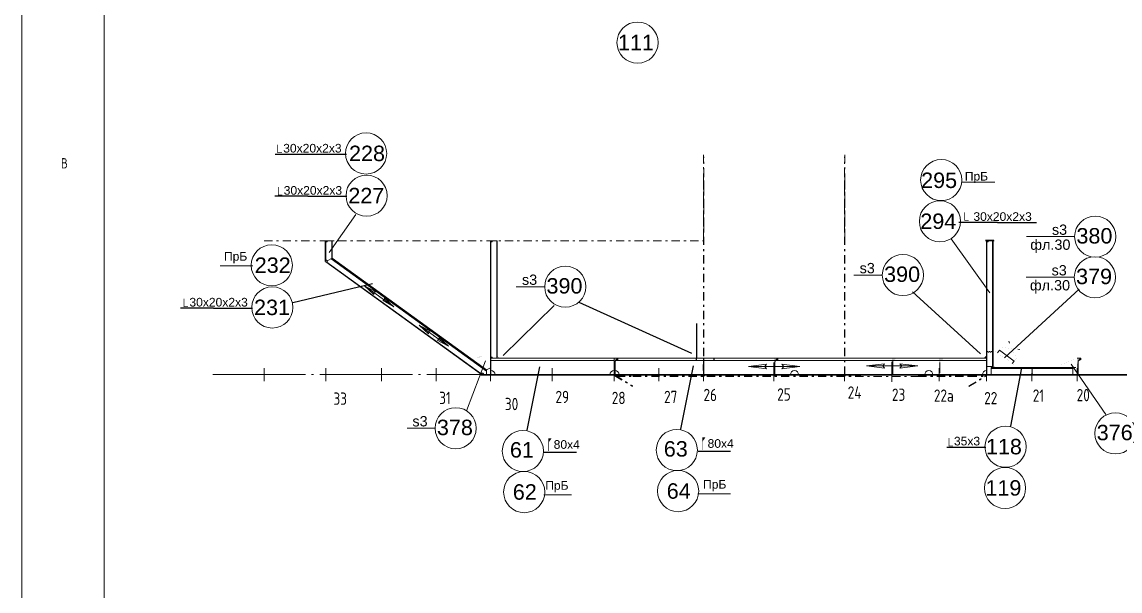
# Model space of a CAD drawing. Header units: millimetres. Extents: x 149544 to 197467, y -3118 to 25363.
# Drawn here: x 168631 to 173967, y 16976 to 19742 of the extents above; entities that cross this region are included whole.
import ezdxf

# ---------------------------------------------------------------- set-up
doc = ezdxf.new("R2010")
doc.units = ezdxf.units.MM
doc.header["$MEASUREMENT"] = 0
for name, pattern in [('K5LT32768', [0]), ('K5LT32769', [0]), ('K5LT32781', [90, 40, -20, 10, -20]), ('K5LT32790', [520, 450, -30, 10, -30]), ('K5LT32791', [0]), ('K5LT32793', [10, 5, -5]), ('K5LT32794', [10, 5, -5]), ('K5LT32795', [75, 50, -25]), ('K5LT32815', [5, 2.5, -2.5])]:
    doc.linetypes.add(name, pattern=pattern)
doc.layers.add('pen_035', color=1, linetype='Continuous')
doc.layers.add('pen_7', color=1, linetype='Continuous')
doc.layers.add('рабочие', color=250, linetype='Continuous', lineweight=20)
doc.styles.add('KTEXTSTYLE', font='GOST_AU.SHX', dxfattribs={"width": 0.96, "height": 5})
doc.styles.add('style5', font='arial.ttf', dxfattribs={"height": 3})

# ---------------------------------------------------------------- blocks, each defined once
blk = doc.blocks.new('U227')
at = {"layer": 'pen_035', "color": 1, "linetype": 'K5LT32769', "lineweight": 18, "true_color": 0xff0000}
for p, q in [((-161179, 2634.2), (-161162.3, 2633.8)), ((-161179, 2634.2), (-161164, 2634.2)), ((-161162.3, 2633.8), (-161164, 2634.2))]:
    blk.add_line(p, q, dxfattribs=at)
blk = doc.blocks.new('U228')
at = {"layer": 'pen_035', "color": 1, "linetype": 'K5LT32769', "lineweight": 18, "true_color": 0xff0000}
for p in [(-161172, 2621), (-161162, 2626.8)]:
    blk.add_line(p, (-161160.7, 2627.9), dxfattribs=at)
blk = doc.blocks.new('U229')
at = {"layer": 'pen_035', "color": 1, "linetype": 'K5LT32769', "lineweight": 18, "true_color": 0xff0000}
for p in [(-161172, 2621), (-161160.7, 2627.9)]:
    blk.add_line(p, (-161160.1, 2629.5), dxfattribs=at)
blk = doc.blocks.new('U230')
at = {"layer": 'pen_035', "color": 1, "linetype": 'K5LT32769', "lineweight": 18, "true_color": 0xff0000}
for p in [(-161172, 2621), (-161160.1, 2629.5)]:
    blk.add_line(p, (-161160.1, 2631.3), dxfattribs=at)
blk = doc.blocks.new('U231')
at = {"layer": 'pen_035', "color": 1, "linetype": 'K5LT32769', "lineweight": 18, "true_color": 0xff0000}
for p in [(-161173.1, 2620.1), (-161160.1, 2631.3)]:
    blk.add_line(p, (-161160.9, 2632.8), dxfattribs=at)
blk = doc.blocks.new('U232')
at = {"layer": 'pen_035', "color": 1, "linetype": 'K5LT32769', "lineweight": 18, "true_color": 0xff0000}
for p in [(-161173.1, 2620.1), (-161160.9, 2632.8)]:
    blk.add_line(p, (-161162.3, 2633.8), dxfattribs=at)
blk = doc.blocks.new('U233')
at = {"layer": 'pen_035', "color": 1, "linetype": 'K5LT32769', "lineweight": 18, "true_color": 0xff0000}
blk.add_line((-161179, 2554.2), (-161174, 2617.5), dxfattribs=at)
blk = doc.blocks.new('U234')
at = {"layer": 'pen_035', "color": 1, "linetype": 'K5LT32769', "lineweight": 18, "true_color": 0xff0000}
for p in [(-161179, 2554.2), (-161174, 2554.2)]:
    blk.add_line(p, (-161174, 2617.5), dxfattribs=at)
blk = doc.blocks.new('U283')
at = {"layer": 'pen_035', "color": 1, "linetype": 'K5LT32769', "lineweight": 18, "true_color": 0xff0000}
for p, q in [((-162422, 2634.2), (-162405.3, 2633.8)), ((-162422, 2634.2), (-162407, 2634.2)), ((-162405.3, 2633.8), (-162407, 2634.2))]:
    blk.add_line(p, q, dxfattribs=at)
blk = doc.blocks.new('U284')
at = {"layer": 'pen_035', "color": 1, "linetype": 'K5LT32769', "lineweight": 18, "true_color": 0xff0000}
for p in [(-162415, 2621), (-162405, 2626.8)]:
    blk.add_line(p, (-162403.7, 2627.9), dxfattribs=at)
blk = doc.blocks.new('U285')
at = {"layer": 'pen_035', "color": 1, "linetype": 'K5LT32769', "lineweight": 18, "true_color": 0xff0000}
for p in [(-162415, 2621), (-162403.7, 2627.9)]:
    blk.add_line(p, (-162403.1, 2629.5), dxfattribs=at)
blk = doc.blocks.new('U286')
at = {"layer": 'pen_035', "color": 1, "linetype": 'K5LT32769', "lineweight": 18, "true_color": 0xff0000}
for p in [(-162415, 2621), (-162403.1, 2629.5)]:
    blk.add_line(p, (-162403.1, 2631.3), dxfattribs=at)
blk = doc.blocks.new('U287')
at = {"layer": 'pen_035', "color": 1, "linetype": 'K5LT32769', "lineweight": 18, "true_color": 0xff0000}
for p in [(-162416.1, 2620.1), (-162403.1, 2631.3)]:
    blk.add_line(p, (-162403.9, 2632.8), dxfattribs=at)
blk = doc.blocks.new('U288')
at = {"layer": 'pen_035', "color": 1, "linetype": 'K5LT32769', "lineweight": 18, "true_color": 0xff0000}
for p in [(-162416.1, 2620.1), (-162403.9, 2632.8)]:
    blk.add_line(p, (-162405.3, 2633.8), dxfattribs=at)
blk = doc.blocks.new('U289')
at = {"layer": 'pen_035', "color": 1, "linetype": 'K5LT32769', "lineweight": 18, "true_color": 0xff0000}
blk.add_line((-162422, 2554.2), (-162417, 2617.5), dxfattribs=at)
blk = doc.blocks.new('U290')
at = {"layer": 'pen_035', "color": 1, "linetype": 'K5LT32769', "lineweight": 18, "true_color": 0xff0000}
for p in [(-162422, 2554.2), (-162417, 2554.2)]:
    blk.add_line(p, (-162417, 2617.5), dxfattribs=at)
blk = doc.blocks.new('U291')
at = {"layer": 'pen_035', "color": 1, "linetype": 'K5LT32769', "lineweight": 18, "true_color": 0xff0000}
for p, q in [((-163199, 2634.2), (-163182.3, 2633.8)), ((-163199, 2634.2), (-163184, 2634.2)), ((-163182.3, 2633.8), (-163184, 2634.2))]:
    blk.add_line(p, q, dxfattribs=at)
blk = doc.blocks.new('U292')
at = {"layer": 'pen_035', "color": 1, "linetype": 'K5LT32769', "lineweight": 18, "true_color": 0xff0000}
for p in [(-163192, 2621), (-163182, 2626.8)]:
    blk.add_line(p, (-163180.7, 2627.9), dxfattribs=at)
blk = doc.blocks.new('U293')
at = {"layer": 'pen_035', "color": 1, "linetype": 'K5LT32769', "lineweight": 18, "true_color": 0xff0000}
for p in [(-163192, 2621), (-163180.7, 2627.9)]:
    blk.add_line(p, (-163180.1, 2629.5), dxfattribs=at)
blk = doc.blocks.new('U294')
at = {"layer": 'pen_035', "color": 1, "linetype": 'K5LT32769', "lineweight": 18, "true_color": 0xff0000}
for p in [(-163192, 2621), (-163180.1, 2629.5)]:
    blk.add_line(p, (-163180.1, 2631.3), dxfattribs=at)
blk = doc.blocks.new('U295')
at = {"layer": 'pen_035', "color": 1, "linetype": 'K5LT32769', "lineweight": 18, "true_color": 0xff0000}
for p in [(-163193.1, 2620.1), (-163180.1, 2631.3)]:
    blk.add_line(p, (-163180.9, 2632.8), dxfattribs=at)
blk = doc.blocks.new('U296')
at = {"layer": 'pen_035', "color": 1, "linetype": 'K5LT32769', "lineweight": 18, "true_color": 0xff0000}
for p in [(-163193.1, 2620.1), (-163180.9, 2632.8)]:
    blk.add_line(p, (-163182.3, 2633.8), dxfattribs=at)
blk = doc.blocks.new('U297')
at = {"layer": 'pen_035', "color": 1, "linetype": 'K5LT32769', "lineweight": 18, "true_color": 0xff0000}
blk.add_line((-163199, 2554.2), (-163194, 2617.5), dxfattribs=at)
blk = doc.blocks.new('U298')
at = {"layer": 'pen_035', "color": 1, "linetype": 'K5LT32769', "lineweight": 18, "true_color": 0xff0000}
for p in [(-163199, 2554.2), (-163194, 2554.2)]:
    blk.add_line(p, (-163194, 2617.5), dxfattribs=at)

msp = doc.modelspace()

# ---------------------------------------------------------------- hatches: boundary and pattern name
for color, points in [(0, [(171508.5, 18027.9), (171513.5, 18027.9), (171513.5, 18091.2), (171513.8, 18092.6), (171514.5, 18093.8), (171515.5, 18094.7), (171525.5, 18100.5), (171526.8, 18101.6), (171527.5, 18103.2), (171527.4, 18105), (171526.6, 18106.5), (171525.2, 18107.5), (171523.5, 18107.9), (171508.5, 18107.9)]), (0, [(172285.5, 18027.9), (172290.5, 18027.9), (172290.5, 18091.2), (172290.8, 18092.6), (172291.5, 18093.8), (172292.5, 18094.7), (172302.5, 18100.5), (172303.8, 18101.6), (172304.5, 18103.2), (172304.4, 18105), (172303.6, 18106.5), (172302.2, 18107.5), (172300.5, 18107.9), (172285.5, 18107.9)]), (0, [(172858.9, 18030.3), (172863.9, 18030.3), (172863.9, 18093.6), (172864.1, 18094.9), (172864.8, 18096.1), (172865.9, 18097), (172875.9, 18102.8), (172877.2, 18104), (172877.8, 18105.6), (172877.8, 18107.3), (172877, 18108.8), (172875.6, 18109.9), (172873.9, 18110.3), (172858.9, 18110.3)]), (2, [(173088.5, 18027.9), (173093.5, 18027.9), (173093.5, 18091.2), (173093.8, 18092.6), (173094.5, 18093.8), (173095.5, 18094.7), (173105.5, 18100.5), (173106.8, 18101.6), (173107.5, 18103.2), (173107.4, 18105), (173106.6, 18106.5), (173105.2, 18107.5), (173103.5, 18107.9), (173088.5, 18107.9)]), (0, [(173758.5, 18027.9), (173763.5, 18027.9), (173763.5, 18091.2), (173763.8, 18092.6), (173764.5, 18093.8), (173765.5, 18094.7), (173775.5, 18100.5), (173776.8, 18101.6), (173777.5, 18103.2), (173777.4, 18105), (173776.6, 18106.5), (173775.2, 18107.5), (173773.5, 18107.9), (173758.5, 18107.9)])]:
    msp.add_hatch(color=color).paths.add_polyline_path(points)
at = {"layer": 'рабочие', "lineweight": 18}
h = msp.add_hatch(color=256, dxfattribs=at)
edge = h.paths.add_edge_path()
edge.add_line((171189.5, 17657.3), (171192, 17657.3))
edge.add_line((171192, 17657.3), (171192, 17698.6))
edge.add_arc((171198.4, 17698.6), 6.4, 142.3567, 180, ccw=False)
edge.add_line((171193.4, 17702.5), (171203.2, 17715.2))
edge.add_arc((171201.6, 17716.4), 1.92, 322.3567, 360)
edge.add_line((171203.6, 17716.4), (171203.6, 17717.1))
edge.add_arc((171201.6, 17717.1), 1.92, 360, 450)
edge.add_line((171201.6, 17719), (171189.5, 17719))
edge.add_line((171189.5, 17719), (171189.5, 17657.3))
h = msp.add_hatch(color=256, dxfattribs=at)
edge = h.paths.add_edge_path()
edge.add_line((171937.4, 17662.1), (171940, 17662.1))
edge.add_line((171940, 17662.1), (171940, 17703.4))
edge.add_arc((171946.4, 17703.4), 6.4, 142.3567, 180, ccw=False)
edge.add_line((171941.3, 17707.3), (171951.1, 17720))
edge.add_arc((171949.6, 17721.1), 1.92, 322.3567, 360)
edge.add_line((171951.5, 17721.1), (171951.5, 17721.8))
edge.add_arc((171949.6, 17721.8), 1.92, 360, 450)
edge.add_line((171949.6, 17723.8), (171937.4, 17723.8))
edge.add_line((171937.4, 17723.8), (171937.4, 17662.1))

# ---------------------------------------------------------------- linework, layer by layer
at = {"color": 7, "linetype": 'K5LT32768', "lineweight": 18}
msp.add_line((168631.3, 22010.1), (168631.3, 10130.1), dxfattribs=at)
at = {"color": 1, "linetype": 'K5LT32769', "lineweight": 18, "true_color": 0xff0000}
msp.add_line((169031.3, 21910.1), (169031.3, 10230.1), dxfattribs=at)
at = {"color": 0, "linetype": 'K5LT32781', "lineweight": 18}
for p, q in [((171943.5, 18695.8), (171943.5, 19112.1)), ((172630.5, 18695.8), (172630.5, 19112.1)), ((171945.5, 18721.6), (171945.5, 19086.2)), ((172628.5, 18721.6), (172628.5, 19086.2)), ((171943.5, 18027.9), (171943.5, 18999)), ((171945.5, 18027.9), (171945.5, 18999)), ((172628.5, 18027.9), (172628.5, 18999)), ((172630.5, 18027.9), (172630.5, 18999)), ((169808.5, 18677.9), (171943.5, 18677.9)), ((173313.5, 18680.9), (173358.5, 18680.9)), ((173313.5, 18677.9), (173358.5, 18677.9)), ((173315.5, 18677.9), (173360.5, 18677.9)), ((171512, 18022.3), (171598.6, 17970.3)), ((171513.5, 18024.9), (171600.2, 17972.9)), ((171522.5, 18022.9), (171600.2, 18022.9)), ((171522.5, 18018.7), (171600.2, 18018.7)), ((171600.2, 18022.9), (172708.6, 18022.9)), ((171600.2, 18018.7), (172990.5, 18018.7)), ((171943.5, 18020.9), (171943.5, 18022.6)), ((171947.5, 18020.9), (171947.5, 18022.6)), ((172285.5, 18020.9), (172285.5, 18022.6)), ((172289.5, 18020.9), (172289.5, 18022.6)), ((172628.5, 18020.9), (172628.5, 18022.6)), ((172632.5, 18020.9), (172632.5, 18022.6)), ((172987, 18022.9), (173231.9, 18022.9)), ((172987, 18018.7), (173231.9, 18018.7)), ((173231.9, 17972.9), (173318.5, 18024.9)), ((173231.9, 18022.9), (173309.6, 18022.9)), ((173231.9, 18018.7), (173309.6, 18018.7)), ((173233.4, 17970.3), (173320.1, 18022.3))]:
    msp.add_line(p, q, dxfattribs=at)
for p, q in [((169861.5, 19099.7), (170207.8, 19099.7)), ((170020.1, 18894.7), (170210.2, 18894.7)), ((173371.8, 18767.5), (173561.8, 18767.5)), ((169561.9, 18351.4), (169752, 18351.4)), ((173125.1, 17674.8), (173315.1, 17674.8)), ((171168.9, 17651.5), (171326.7, 17651.5)), ((171916.9, 17656.3), (172074.6, 17656.3))]:
    msp.add_line(p, q)
at = {"color": 0, "linetype": 'K5LT32768', "lineweight": 18}
for p, q in [((173358.3, 18962.8), (173197.3, 18962.8)), ((170125, 18621.5), (170253.8, 18806)), ((173334.4, 18426.2), (173146.7, 18688)), ((173747, 18698.5), (173512.6, 18698.5)), ((169753.1, 18557), (169594, 18557)), ((172812.3, 18511.8), (172673.7, 18511.8)), ((173745.2, 18501.1), (173510.7, 18501.1)), ((170296.3, 18459.9), (170438.6, 18358.1)), ((170350.6, 18430.5), (170296.3, 18459.9)), ((170341.6, 18418), (170296.3, 18459.9)), ((170350.6, 18430.5), (170341.1, 18427.9)), ((170341.6, 18418), (170341.1, 18427.9)), ((171171.6, 18455.3), (171033, 18455.3)), ((170384.3, 18387.5), (170393.8, 18390.2)), ((170384.3, 18387.5), (170438.6, 18358.1)), ((170393.3, 18400), (170438.6, 18358.1)), ((170393.3, 18400), (170393.8, 18390.2)), ((170561.3, 18268.1), (170703.6, 18166.4)), ((170615.6, 18238.8), (170561.3, 18268.1)), ((170606.6, 18226.3), (170561.3, 18268.1)), ((170615.6, 18238.8), (170606.1, 18236.1)), ((170606.6, 18226.3), (170606.1, 18236.1)), ((170649.3, 18195.7), (170658.8, 18198.4)), ((170658.3, 18208.2), (170703.6, 18166.4)), ((170658.3, 18208.2), (170658.8, 18198.4)), ((170649.3, 18195.7), (170703.6, 18166.4)), ((173430.7, 18181.3), (173426.7, 18190.4)), ((173471.4, 18151.3), (173481.3, 18150.2)), ((170883.4, 18095), (170792.2, 17851.8)), ((169808.5, 17995.9), (169808.5, 18059.9)), ((170108.5, 17995.9), (170108.5, 18059.9)), ((170378.5, 17995.9), (170378.5, 18059.9)), ((170643.5, 17995.9), (170643.5, 18059.9)), ((170908.5, 17995.9), (170908.5, 18059.9)), ((171208.5, 17995.9), (171208.5, 18059.9)), ((171508.5, 17995.9), (171508.5, 18059.9)), ((171726.5, 17995.9), (171726.5, 18059.9)), ((171943.5, 17995.9), (171943.5, 18059.9)), ((172249.5, 18078.6), (172162, 18067.7)), ((172162, 18067.7), (172412, 18067.7)), ((172249.5, 18056.7), (172162, 18067.7)), ((172249.5, 18078.6), (172240.8, 18067.7)), ((172249.5, 18056.7), (172240.8, 18067.7)), ((172285.5, 17995.9), (172285.5, 18059.9)), ((172324.5, 18078.6), (172412, 18067.7)), ((172324.5, 18078.6), (172333.3, 18067.7)), ((172324.5, 18056.7), (172412, 18067.7)), ((172324.5, 18056.7), (172333.3, 18067.7)), ((172628.5, 17995.9), (172628.5, 18059.9)), ((172822.9, 18081), (172735.4, 18070)), ((172735.4, 18070), (172985.4, 18070)), ((172822.9, 18059), (172735.4, 18070)), ((172822.9, 18081), (172814.2, 18070)), ((172822.9, 18059), (172814.2, 18070)), ((172858.5, 17992.9), (172858.5, 18056.9)), ((172858.9, 17998.3), (172858.9, 18062.3)), ((172897.9, 18081), (172985.4, 18070)), ((172897.9, 18081), (172906.7, 18070)), ((172897.9, 18059), (172985.4, 18070)), ((172897.9, 18059), (172906.7, 18070)), ((173088.5, 17995.9), (173088.5, 18059.9)), ((173318.5, 17995.9), (173318.5, 18059.9)), ((173730.4, 18079.6), (173898.2, 17833.5)), ((173758.5, 17995.9), (173758.5, 18059.9)), ((173538.5, 17995.9), (173538.5, 18035.6)), ((170639.1, 17767.4), (170503.3, 17767.4)), ((171167.8, 17444), (171301.4, 17444)), ((171915.8, 17448.8), (172074.8, 17448.8))]:
    msp.add_line(p, q, dxfattribs=at)
at = {"color": 7}
for p, q in [((170020.1, 18894.7), (169859.9, 18894.7)), ((173371.8, 18767.5), (173183.4, 18767.5)), ((170335.5, 18468.8), (169948.3, 18376.5)), ((172959.2, 18429.8), (173289.9, 18129.7)), ((173769.6, 18443), (173405.5, 18109.7)), ((171218.4, 18364.6), (170970.3, 18121)), ((171337.8, 18380.3), (171884.5, 18133)), ((169561.9, 18351.4), (169401.6, 18351.4)), ((171908.9, 18276), (171908.9, 18107.9)), ((171908, 18106.2), (171908, 18095.4)), ((171943.5, 18107.9), (171943.5, 18047.8)), ((171943.5, 18047.8), (171945.5, 18107.9)), ((171993.2, 18106.2), (171993.2, 18094.2)), ((171085.9, 17758), (171147.4, 18065.3)), ((171833.8, 17762.7), (171895.3, 18070.1)), ((173436.1, 17776.9), (173490, 18061.2))]:
    msp.add_line(p, q, dxfattribs=at)
at = {"color": 0, "linetype": 'K5LT32791', "lineweight": 18}
for p, q in [((170104.5, 18577.9), (170104.5, 18677.9)), ((170108.5, 18577.9), (170108.5, 18677.9)), ((170908.5, 18027.9), (170908.5, 18677.9)), ((170910.5, 18027.9), (170910.5, 18677.9)), ((173318.5, 18027.9), (173318.5, 18677.9)), ((173320.5, 18027.9), (173320.5, 18677.9)), ((170107.4, 18576.3), (170865.1, 18027.9)), ((170108.5, 18577.9), (170868.5, 18027.9)), ((170860.6, 18024.9), (172990.3, 18024.9)), ((170860.7, 18027.9), (172990.2, 18027.9)), ((170868.5, 18027.9), (172990.2, 18027.9)), ((172987, 18027.9), (178808.6, 18027.9)), ((172987, 18027.9), (178808.5, 18027.9)), ((172987, 18024.9), (178808.5, 18024.9))]:
    msp.add_line(p, q, dxfattribs=at)
at = {"color": 0, "linetype": 'K5LT32769', "lineweight": 18}
for p, q in [((170115.5, 18677.9), (170138.5, 18677.9)), ((170136.5, 18591), (170136.5, 18679.1)), ((170138.5, 18593.2), (170138.5, 18677.9)), ((170917.5, 18677.9), (170940.5, 18677.9)), ((170938.5, 18679.1), (170938.5, 18106.8)), ((170940.5, 18677.9), (170940.5, 18107.9)), ((173327.5, 18677.9), (173350.5, 18677.9)), ((173348.5, 18679.1), (173348.5, 18067.9)), ((173350.5, 18677.9), (173350.5, 18067.9)), ((170114.8, 18581.1), (170138.5, 18593.2)), ((170114.8, 18581.1), (170138.6, 18593.2)), ((170888.5, 18044.9), (170134, 18590.9)), ((170888.5, 18050.5), (170138.6, 18593.2)), ((173372.6, 18134), (173381.5, 18146.1)), ((173452.3, 18093.9), (173381.5, 18146.1)), ((170910.5, 18047.9), (170910.5, 18107.9)), ((170910.5, 18107.9), (171508.5, 18107.9)), ((170910.5, 18095.9), (171508.5, 18095.9)), ((170917.5, 18107.9), (170940.5, 18107.9)), ((171508.5, 18047.9), (171508.5, 18107.9)), ((172987.5, 18095.9), (171513.5, 18095.9)), ((171513.5, 18047.9), (171513.5, 18090.5)), ((171516, 18094.8), (171525, 18100)), ((171527.5, 18104.3), (171527.5, 18107.9)), ((172987, 18107.9), (171527.5, 18107.9)), ((173318.5, 18107.9), (172987, 18107.9)), ((173318.5, 18095.9), (172987, 18095.9)), ((173308.5, 18107.9), (173318.5, 18117.9)), ((173318.5, 18047.9), (173318.5, 18107.9)), ((173443.4, 18081.8), (173452.3, 18093.9)), ((170888.3, 18050.7), (170908.5, 18061)), ((170888.5, 18028.3), (170888.5, 18050.5)), ((173320.5, 18067.9), (173350.5, 18067.9)), ((173340.5, 18027.9), (173340.5, 18062.9)), ((173340.5, 18062.9), (173752.9, 18062.9)), ((173340.5, 18057.7), (173738.5, 18057.7)), ((173738.5, 18027.9), (173738.5, 18062.9)), ((170875.1, 18028.2), (170888.5, 18028.3))]:
    msp.add_line(p, q, dxfattribs=at)
at = {"color": 0, "linetype": 'K5LT32815', "lineweight": 18}
for p, q in [((173348.5, 18156.9), (173348.8, 18157.6)), ((173348.5, 18141.9), (173348.5, 18156.9)), ((173348.8, 18157.6), (173349.5, 18157.9)), ((173349.5, 18157.9), (173350.5, 18157.9)), ((173350.5, 18162.9), (173350.5, 18142.9)), ((173320.5, 18138.9), (173320.8, 18139.6)), ((173320.5, 18137.9), (173320.5, 18138.9)), ((173320.8, 18139.6), (173321.5, 18139.9)), ((173346.5, 18139.9), (173347.5, 18140.2)), ((173347.5, 18140.2), (173348.3, 18140.9)), ((173348.3, 18140.9), (173348.5, 18141.9))]:
    msp.add_line(p, q, dxfattribs=at)
at = {"color": 0, "linetype": 'K5LT32795', "lineweight": 18}
for p, q in [((172285.5, 18037.4), (172285.5, 18097.9)), ((172289.5, 18037.4), (172289.5, 18097.9)), ((172858.9, 18039.8), (172858.9, 18100.3)), ((172862.9, 18039.8), (172862.9, 18100.3))]:
    msp.add_line(p, q, dxfattribs=at)
at = {"color": 2, "linetype": 'K5LT32795', "lineweight": 18}
msp.add_line((173092.5, 18037.4), (173092.5, 18097.9), dxfattribs=at)
at = {"color": 0, "linetype": 'K5LT32794', "lineweight": 18}
for p, q in [((173350.5, 18137.9), (173320.5, 18137.9)), ((173321.5, 18139.9), (173346.5, 18139.9)), ((173573.5, 18062.9), (173538.5, 18062.9)), ((173538.5, 18062.9), (173538.5, 18027.9)), ((173541.5, 18027.9), (173541.5, 18059.9)), ((173541.5, 18059.9), (173573.5, 18059.9)), ((173573.5, 18059.9), (173573.5, 18062.9)), ((173538.5, 18027.9), (173541.5, 18027.9))]:
    msp.add_line(p, q, dxfattribs=at)
at = {"color": 0, "linetype": 'K5LT32790', "lineweight": 18}
for p, q in [((169558.5, 18027.9), (172990.2, 18027.9)), ((172987, 18027.9), (180188.5, 18027.9))]:
    msp.add_line(p, q, dxfattribs=at)
at = {"const_width": 3}
for points in [[(169874.5, 19145.4), (169874.5, 19106.1), (169894.2, 19106.1)], [(169876.9, 18940.4), (169876.9, 18901.1), (169896.6, 18901.1)], [(173212.2, 18816.7), (173212.2, 18777.4), (173231.8, 18777.4)], [(169418.7, 18397.1), (169418.7, 18357.8), (169438.3, 18357.8)], [(173135.7, 17720.1), (173135.7, 17680.8), (173155.4, 17680.8)]]:
    msp.add_lwpolyline(points, dxfattribs=at)
at = {"color": 0, "linetype": 'K5LT32791', "const_width": 0.18}
msp.add_lwpolyline([(170108.5, 18677.9), (170108.5, 18676.9), (170108.5, 18577.9), (170116.1, 18572.4), (170868.5, 18027.9)], dxfattribs=at)
at = {"color": 0, "linetype": 'K5LT32793', "const_width": 0.18}
for points in [[(173320.5, 18502.9), (173320.5, 18501.9), (173320.8, 18501.2), (173321.5, 18500.9), (173346.5, 18500.9), (173347.5, 18500.7), (173348.3, 18499.9), (173348.5, 18498.9), (173348.5, 18483.9), (173348.8, 18483.2), (173349.5, 18482.9), (173350.5, 18482.9), (173350.5, 18502.9), (173320.5, 18502.9)], [(170625.5, 18203.8), (170626.3, 18203.2), (170627.1, 18203), (170627.7, 18203.4), (170642.4, 18223.7), (170643.2, 18224.3), (170644.2, 18224.5), (170645.2, 18224.1), (170657.3, 18215.3), (170658.1, 18215.1), (170658.7, 18215.5), (170659.3, 18216.4), (170643.1, 18228.1), (170625.5, 18203.8)], [(170910.5, 18142.9), (170910.5, 18143.9), (170910.8, 18144.6), (170911.5, 18144.9), (170936.5, 18144.9), (170937.5, 18145.2), (170938.3, 18145.9), (170938.5, 18146.9), (170938.5, 18161.9), (170938.8, 18162.6), (170939.5, 18162.9), (170940.5, 18162.9), (170940.5, 18142.9), (170910.5, 18142.9)]]:
    msp.add_lwpolyline(points, dxfattribs=at)
at = {"color": 0, "linetype": 'K5LT32769', "const_width": 0.18}
for points in [[(170360.5, 18395.5), (170361.3, 18395), (170362.1, 18394.8), (170362.7, 18395.2), (170377.4, 18415.4), (170378.2, 18416.1), (170379.2, 18416.3), (170380.2, 18415.9), (170392.3, 18407.1), (170393.1, 18406.9), (170393.7, 18407.3), (170394.3, 18408.1), (170378.1, 18419.9), (170360.5, 18395.5)], [(171905.9, 18276), (171908.9, 18276), (171908.9, 18308), (171940.9, 18308), (171940.9, 18311), (171905.9, 18311), (171905.9, 18276)], [(170940.5, 18117.9), (170950.5, 18107.9), (171020.5, 18107.9), (171020.5, 18117.9), (170950.5, 18187.9), (170940.5, 18187.9), (170940.5, 18117.9)], [(171898.9, 18107.9), (171908.9, 18117.9), (171908.9, 18187.9), (171898.9, 18187.9), (171828.9, 18117.9), (171828.9, 18107.9), (171898.9, 18107.9)], [(173308.5, 18107.9), (173318.5, 18117.9), (173318.5, 18187.9), (173308.5, 18187.9), (173238.5, 18117.9), (173238.5, 18107.9), (173308.5, 18107.9)], [(173350.5, 18072.9), (173360.5, 18062.9), (173455.5, 18062.9), (173455.5, 18072.9), (173360.5, 18142.9), (173350.5, 18142.9), (173350.5, 18072.9)], [(170908.5, 18136), (170898.5, 18136), (170833.4, 18102.7), (170827.5, 18094.6), (170888.3, 18050.7)], [(173758.5, 18102.9), (173748.5, 18102.9), (173678.5, 18072.9), (173678.5, 18062.9), (173758, 18062.9)]]:
    msp.add_lwpolyline(points, dxfattribs=at)
at = {"color": 0, "linetype": 'K5LT32768', "const_width": 0.18}
for points in [[(173377, 18140.1), (173391.9, 18160.2), (173441.6, 18154.6)], [(173447.9, 18087.9), (173462.7, 18108), (173442.7, 18153.8)]]:
    msp.add_lwpolyline(points, dxfattribs=at)
at = {"color": 0, "linetype": 'K5LT32768', "lineweight": 18}
for centre in [(171622.7, 19641.3), (170303.7, 19102.5), (173098.6, 18973.3), (170306.1, 18897.5), (173092.2, 18772.8), (169845.5, 18559.2), (169847.9, 18354.3), (173411, 17677.6), (171065.7, 17656.8), (171813.7, 17661.5), (171071.9, 17457.2), (171819.9, 17462), (173408.7, 17477)]:
    msp.add_circle(centre, 100, dxfattribs=at)
for centre, start, end in [((173847, 18698.5), 0, 180), ((173847, 18698.5), 180, 0), ((172912.3, 18511.8), 0, 180), ((173845.2, 18501.1), 0, 180), ((171271.6, 18455.3), 0, 180), ((172912.3, 18511.8), 180, 0), ((173845.2, 18501.1), 180, 0), ((171271.6, 18455.3), 180, 0), ((170739.1, 17767.4), 0, 180), ((173945.4, 17742.5), 0, 180), ((170739.1, 17767.4), 180, 0), ((173945.4, 17742.5), 180, 0)]:
    msp.add_arc(centre, 100, start, end, dxfattribs=at)
at = {"color": 0, "linetype": 'K5LT32769', "lineweight": 18}
for centre, radius, start, end in [((170108.5, 18677.9), 7, 270, 0), ((170910.5, 18677.9), 7, 270, 0), ((173320.5, 18677.9), 7, 270, 0), ((170108.5, 18577.9), 7, 27.0007, 90), ((170108.5, 18577.9), 7, 324.1077, 26.9985), ((170910.5, 18107.9), 7, 0, 90), ((171518.5, 18090.5), 5, 120, 180), ((171522.5, 18104.3), 5, 300, 0), ((170910.5, 18027.9), 20, 0, 90), ((171508.5, 18027.9), 20, 90, 180), ((171513.5, 18027.9), 20, 0, 90), ((172385.5, 18027.9), 20, 0, 180), ((173038.5, 18027.9), 20, 0, 180), ((173318.5, 18027.9), 20, 90, 180), ((170868.1, 18028.2), 7, 0.1074, 144.1078)]:
    msp.add_arc(centre, radius, start, end, dxfattribs=at)

# ---------------------------------------------------------------- block references
at = {"color": 0}
for name, p in [('U291', (334707.5, 15473.7)), ('U297', (334707.5, 15473.7)), ('U298', (334707.5, 15473.7)), ('U296', (334707.5, 15473.7)), ('U295', (334707.5, 15473.7)), ('U294', (334707.5, 15473.7)), ('U293', (334707.5, 15473.7)), ('U292', (334707.5, 15473.7)), ('U283', (334707.5, 15473.7)), ('U289', (334707.5, 15473.7)), ('U290', (334707.5, 15473.7)), ('U288', (334707.5, 15473.7)), ('U287', (334707.5, 15473.7)), ('U286', (334707.5, 15473.7)), ('U285', (334707.5, 15473.7)), ('U284', (334707.5, 15473.7)), ('U289', (335280.9, 15476.1)), ('U290', (335280.9, 15476.1)), ('U227', (334937.5, 15473.7)), ('U233', (334937.5, 15473.7)), ('U234', (334937.5, 15473.7)), ('U232', (334937.5, 15473.7)), ('U231', (334937.5, 15473.7)), ('U230', (334937.5, 15473.7)), ('U229', (334937.5, 15473.7)), ('U228', (334937.5, 15473.7))]:
    msp.add_blockref(name, p, dxfattribs=at)

# ---------------------------------------------------------------- texts
at = {"color": 7, "insert": (168821, 19079.8), "char_height": 2.5, "attachment_point": 1, "style": 'KTEXTSTYLE'}
msp.add_mtext('\\H3.5;\\W0.965;\\Q15;\\Q0;\\H50.00;{\\c16711935;B}', dxfattribs=at)
at = {"color": 0, "char_height": 2.5, "attachment_point": 1, "style": 'KTEXTSTYLE'}
for s, insert in [('{\\H24x;\\W0.965;\\C6;33}', (170144.9, 17941.1)), ('{\\H24x;\\W0.965;\\C6;31}', (170658.9, 17944.9)), ('{\\H24x;\\W0.965;\\C6;29}', (171223.9, 17949.4)), ('{\\H24x;\\W0.965;\\C6;28}', (171497.4, 17944.6)), ('{\\H24x;\\W0.965;\\C6;27}', (171751.6, 17949.4)), ('{\\H24x;\\W0.965;\\C6;26}', (171943.2, 17959.1)), ('{\\H24x;\\W0.965;\\C6;25}', (172301.5, 17961.5)), ('{\\H24x;\\W0.965;\\C6;24}', (172644.3, 17971.2)), ('{\\H24x;\\W0.965;\\C6;23}', (172859, 17960.3)), ('{\\H24x;\\W0.965;\\C6;22a}', (173062.8, 17955.9)), ('{\\H24x;\\W0.965;\\C6;22}', (173307.4, 17943.9)), ('{\\H24x;\\W0.965;\\C6;21}', (173543.2, 17955.9)), ('{\\H24x;\\W0.965;\\C6;20}', (173756.8, 17958.4)), ('{\\H24x;\\W0.965;\\C6;30}', (170978.3, 17915.1))]:
    msp.add_mtext(s, dxfattribs=dict(at, insert=insert))
at = {"layer": 'pen_7', "color": 2, "style": 'style5'}
for s, height, p in [('111', 75, (171527.4, 19604.3)), ('228', 75, (170220.7, 19065.5)), ('227', 75, (170217.3, 18860.6)), ('380', 75, (173755.7, 18665.1)), ('232', 75, (169762.5, 18522.3)), ('390', 75, (172821, 18478.4)), ('379', 75, (173753.9, 18467.7)), ('390', 75, (171180.3, 18421.9)), ('231', 75, (169759.1, 18317.3)), ('378', 75, (170647.8, 17734)), ('376', 75, (173854.1, 17709.1)), ('118', 75, (173315.7, 17640.7)), ('61', 75, (171002.5, 17625)), ('80x4', 42, (171215.2, 17667.5)), ('63', 75, (171750.4, 17629.7)), ('80x4', 42, (171963.2, 17672.3)), ('119', 75, (173313.4, 17440.1)), ('62', 75, (171016.7, 17420.3)), ('64', 75, (171764.7, 17425))]:
    msp.add_text(s, height=height, dxfattribs=at).set_placement(p)
at = {"layer": 'pen_7', "color": 0, "style": 'style5'}
for s, height, p in [('30х20х2х3', 42, (169900.9, 19107.1)), ('295', 75, (173000.9, 18934.8)), ('ПрБ', 42, (173213, 18971)), ('30х20х2х3', 42, (169903.3, 18902.2)), ('294', 75, (172996.9, 18735.8)), ('30х20х2х3', 42, (173254.9, 18775)), ('s3', 50, (173636.7, 18707.3)), ('фл.30', 50, (173531.2, 18634.5)), ('ПрБ', 42, (169613.1, 18581.8)), ('s3', 50, (172702, 18520.7)), ('s3', 50, (173634.9, 18510)), ('s3', 50, (171061.3, 18464.2)), ('фл.30', 50, (173529.4, 18437.2)), ('30х20х2х3', 42, (169445.1, 18358.9)), ('s3', 50, (170528.8, 17776.3)), ('35х3', 42, (173160.3, 17684)), ('ПрБ', 42, (171174.3, 17468.5)), ('ПрБ', 42, (171941.1, 17474))]:
    msp.add_text(s, height=height, dxfattribs=at).set_placement(p)

doc.saveas('drawing.dxf')
